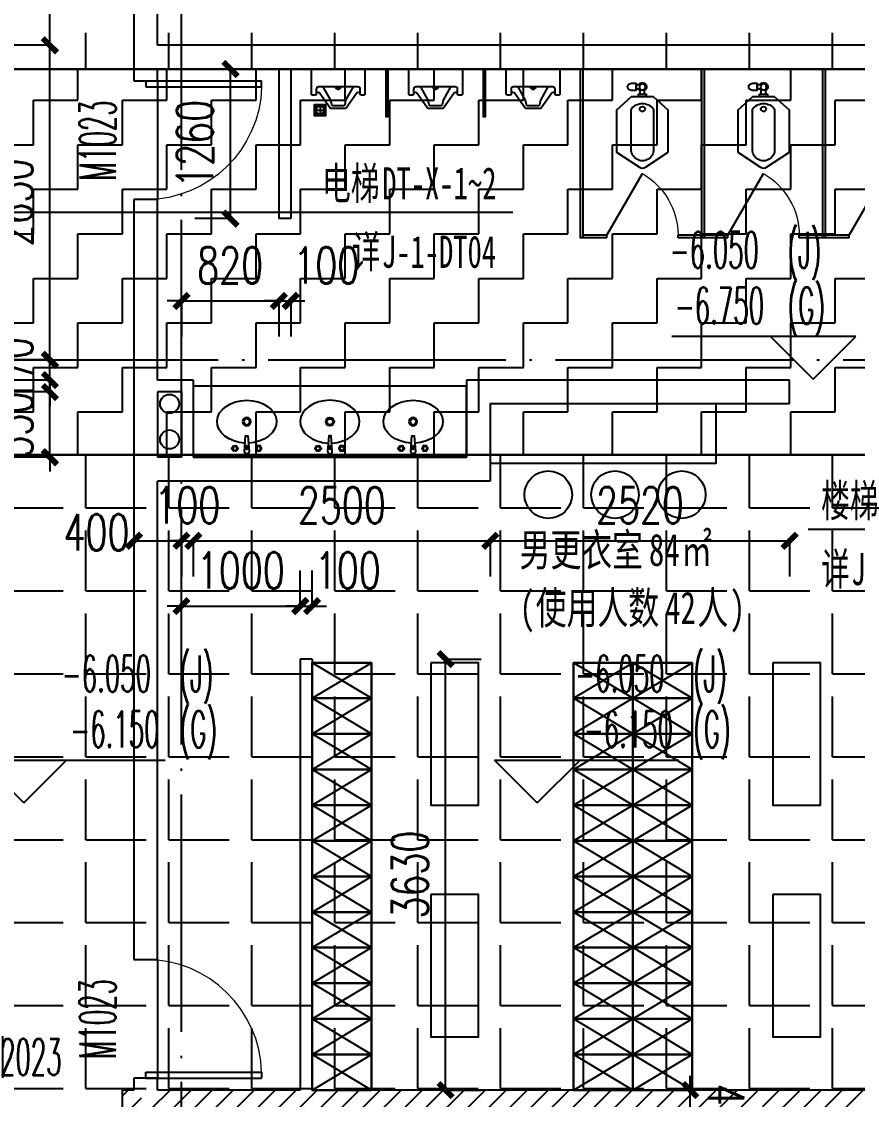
# Model space of a CAD drawing. Header units: millimetres. Extents: x 12325263 to 13848842, y -1463133 to 573208.
# Drawn here: x 12576651 to 12583687, y -873915 to -864837 of the extents above; entities that cross this region are included whole.
import ezdxf
from ezdxf.xclip import XClip

# ---------------------------------------------------------------- set-up
doc = ezdxf.new("R2010")
doc.units = ezdxf.units.MM
doc.header["$LTSCALE"] = 1000
doc.header["$XCLIPFRAME"] = 0
doc.linetypes.add('DOTE', pattern=[2.42, 2, -0.2, 0.02, -0.2])
for name, color, linetype in [('A-ANNO-DIMS', 83, 'Continuous'), ('A-ANNO-ELEV', 3, 'Continuous'), ('A-ANNO-IDEN', 2, 'Continuous'), ('A-ANNO-TEXT', 7, 'Continuous'), ('A-AXIS', 16, 'DOTE'), ('A-WALL', 5, 'Continuous'), ('A-WALL-PATT', 8, 'Continuous'), ('A_WALL(防火墙)', 151, 'Continuous'), ('DOOR_FIRE_TEXT', 7, 'Continuous'), ('fur202301', 252, 'Continuous'), ('S-废水-LG', 40, 'Continuous'), ('S-通气-LG', 60, 'Continuous'), ('WALL', 5, 'Continuous'), ('WALL-SHATCH', 8, 'Continuous'), ('WINDOW', 4, 'Continuous'), ('WINDOW_TEXT', 7, 'Continuous'), ('公寓机动车库', 23, 'Continuous'), ('建筑-楼板开洞', 251, 'Continuous')]:
    doc.layers.add(name, color=color, linetype=linetype)
doc.styles.add('_TCH_DIM', font='SIMPLEX.shx', dxfattribs={"width": 0.7, "bigfont": 'GBCBIG.shx'})
doc.styles.add('_TCH_DIM_T3', font='SIMPLEX.shx', dxfattribs={"width": 0.705882, "bigfont": 'GBCBIG.shx'})
doc.styles.add('_TCH_WINDOW', font='SIMPLEX', dxfattribs={"width": 0.7, "height": 3.5, "bigfont": 'GBCBIG'})
doc.styles.add('TITXV', font='', dxfattribs={"width": 0.7})
doc.styles.add('宋体', font='', dxfattribs={"width": 0.65})
doc.styles.get('TITXV').set_extended_font_data('SimSun')
doc.styles.get('宋体').set_extended_font_data('SimSun')
doc.dimstyles.new('_TCH_ARCH&&120', dxfattribs={"dimtxt": 306, "dimasz": 120, "dimexe": 300, "dimexo": 360, "dimgap": 147, "dimtad": 1, "dimdec": 0, "dimzin": 0, "dimdsep": 46, "dimtxsty": '_TCH_DIM_T3', "dimblk": 'ARCHTICK', "dimcen": 0.09, "dimclrt": 7, "dimazin": 2, "dimtfac": 1, "dimtdec": 0, "dimtix": 1, "dimtmove": 2, "dimatfit": 3, "dimfxl": 1, "dimfxlon": 1, "dimtolj": 1, "dimtzin": 0, "dimarcsym": 0})
pattern_1 = [(0, (0, 0), (0, 698.5), [508, -190.5]), (90, (0, 0), (-698.5, 4e-14), [508, -190.5])]
pattern_2 = [(45, (0, 89.76), (-88.388383, 88.388383), [])]

# ---------------------------------------------------------------- blocks, each defined once
blk = doc.blocks.new('adgshg13-A$C7F010FC0')
at = {"layer": 'WALL-SHATCH'}
h = blk.add_hatch(color=256, dxfattribs=at)
h.dxf.hatch_style = 1
h.paths.add_polyline_path([(-60384.2, -16880.9), (-763.2, 197.5), (12587.6, -13153.3), (12587.6, -157996), (-162964.9, -188820.4), (-171262.4, -180522.9), (-171262.4, -31310.9), (-150707.2, -10755.7), (-131860.1, -7980.9), (-99162.4, -7980.9), (-99162.4, -4980.9), (-76620.4, -4980.9), (-70107.7, -16880.9)], flags=16)
h.paths.add_polyline_path([(-60091.2, -16380.9), (-646.9, 646.9), (12987.6, -12987.6), (12987.6, -158331.9), (-163100.6, -189250.4), (-171662.4, -180688.6), (-171662.4, -31145.2), (-150777.9, -10260.7), (-131896.7, -7480.9), (-99562.4, -7480.9), (-99562.4, -4580.9), (-76365.6, -4580.9), (-69907.5, -16380.9)])
blk = doc.blocks.new('A$C4C7A72D3')
at = {"layer": 'WALL', "color": 1}
blk.add_blockref('adgshg13-A$C7F010FC0', (210433, 205503.6), dxfattribs=at)
blk = doc.blocks.new('qlzw')
at = {"layer": 'A-AXIS'}
for p, q in [((12444566.8, 979489.8), (12444566.8, 1082089.8)), ((12411416.8, 1014189.8), (12486866.8, 1014189.8))]:
    blk.add_line(p, q, dxfattribs=at)
blk = doc.blocks.new('A$C783A37B2')
at = {"layer": 'S-废水-LG'}
blk.add_circle((107405.3, 40251.2, 0), 80, dxfattribs=at)
at = {"layer": 'S-通气-LG'}
blk.add_circle((107405.3, 40551.2, 0), 80, dxfattribs=at)
blk = doc.blocks.new('asdgagasdgfg00-CM塔楼平面$0$A20_001$0$mmm')
at = {"layer": 'fur202301'}
for p, q in [((413248.8, 617956.2), (413748.8, 617656.2)), ((413248.8, 617656.2), (413748.8, 617656.2)), ((413248.8, 617656.2), (413748.8, 617356.2)), ((413248.8, 617356.2), (413748.8, 617356.2)), ((413248.8, 617356.2), (413748.8, 617056.2))]:
    blk.add_line(p, q, dxfattribs=at)
at = {"layer": 'fur202301', "flags": 128}
blk.add_lwpolyline([(413248.8, 617956.2), (413248.8, 617056.2), (413748.8, 617056.2), (413748.8, 617956.2)], close=True, dxfattribs=at)
blk = doc.blocks.new('asdgagasdgfg00-CM塔楼平面$0$小便斗')
at = {"layer": 'fur202301'}
for points in [[(159366.5, 88332.2, -0.414214), (159346.5, 88352.2), (159346.5, 88682.2, -0.414214), (159366.5, 88702.2), (159404.1, 88702.2, 0.362835), (159416.5, 88712.2), (159416.5, 88732.2, 0.414214), (159406.5, 88742.2), (159196.5, 88742.2), (159196.5, 88292.2), (159406.5, 88292.2, 0.414214), (159416.5, 88302.2), (159416.5, 88322.2, 0.362835), (159404.1, 88332.2), (159366.5, 88332.2, -0.414214), (159346.5, 88352.2), (159346.5, 88517.2)], [(159400.1, 88702.2, 0.464791), (159398.1, 88671.7), (159521.9, 88584.5, -0.253068), (159526.5, 88575.4), (159526.5, 88458.3, -0.235006), (159521.9, 88449.9), (159398.1, 88362.7, 0.464791), (159400.1, 88332.2, -0.464791)]]:
    blk.add_lwpolyline(points, format="xyb", dxfattribs=at)
at = {"layer": 'fur202301', "color": 8}
for points in [[(159346.5, 88391.6), (159459.1, 88454.8), (159498.4, 88462.7, 0.357383), (159506.5, 88472.5), (159506.5, 88561.9, 0.357383), (159498.4, 88571.7), (159459.1, 88579.6), (159346.5, 88642.8)], [(159346.5, 88542.4, -0.789391), (159346.5, 88491.9)], [(159346.5, 88532, -0.672063), (159346.5, 88502.4, -0.672063)]]:
    blk.add_lwpolyline(points, format="xyb", dxfattribs=at)
blk = doc.blocks.new('asdgagasdgfg00-CM塔楼平面$0$洗手盆')
at = {"layer": 'fur202301'}
for points in [[(1882461.7, 311101.4), (1882465.5, 311104.7, 0.099259), (1882473.7, 311104.7), (1882477.6, 311101.4, 0.101021), (1882486.2, 311106.4), (1882485.3, 311111.3, 0.099259), (1882489.4, 311118.4), (1882494.1, 311120.1, 0.101021), (1882494.1, 311130.1), (1882489.4, 311131.8, 0.099259), (1882485.3, 311138.9), (1882486.2, 311143.8, 0.101021), (1882477.6, 311148.8), (1882473.7, 311145.5, 0.099259), (1882465.5, 311145.5), (1882461.7, 311148.8, 0.101021), (1882453.1, 311143.8), (1882454, 311138.9, 0.099259), (1882449.9, 311131.8), (1882445.1, 311130.1, 0.101021), (1882445.1, 311120.1), (1882449.9, 311118.4, 0.099259), (1882454, 311111.3), (1882453.1, 311106.4, 0.101021)], [(1882549.6, 311150.1), (1882559.6, 311020.1), (1882579.6, 311020.1), (1882589.6, 311150.1, 1)], [(1882677.6, 311101.4), (1882673.7, 311104.7, -0.099259), (1882665.5, 311104.7), (1882661.7, 311101.4, -0.101021), (1882653.1, 311106.4), (1882654, 311111.3, -0.099259), (1882649.9, 311118.4), (1882645.1, 311120.1, -0.101021), (1882645.1, 311130.1), (1882649.9, 311131.8, -0.099259), (1882654, 311138.9), (1882653.1, 311143.8, -0.101021), (1882661.7, 311148.8), (1882665.5, 311145.5, -0.099259), (1882673.7, 311145.5), (1882677.6, 311148.8, -0.101021), (1882686.2, 311143.8), (1882685.3, 311138.9, -0.099259), (1882689.4, 311131.8), (1882694.1, 311130.1, -0.101021), (1882694.1, 311120.1), (1882689.4, 311118.4, -0.099259), (1882685.3, 311111.3), (1882686.2, 311106.4, -0.101021)]]:
    blk.add_lwpolyline(points, format="xyb", close=True, dxfattribs=at)
at = {"layer": 'fur202301', "color": 8}
blk.add_lwpolyline([(1882574.1, 311102.6), (1882565.1, 311102.6), (1882565.1, 311132.6), (1882574.1, 311132.6)], close=True, dxfattribs=at)
for centre, radius in [((1882469.6, 311125.1), 16.7), ((1882669.6, 311125.1), 16.7), ((1882569.6, 310900.1), 25)]:
    blk.add_circle(centre, radius, dxfattribs=at)
at = {"layer": 'fur202301'}
blk.add_circle((1882569.6, 310900.1), 35, dxfattribs=at)
blk.add_ellipse((1882569.6, 310900.1), major_axis=(-250, 0), ratio=0.72, start_param=4.770789, end_param=10.937174, dxfattribs=at)
blk = doc.blocks.new('asdgagasdgfg00-CM塔楼平面$0$$TCHSYS$APDOOR2D')
blk.add_line((0.5, 0), (0, 0.866))
at = {"lineweight": 13}
blk.add_arc((0.5, 0), 1, 120, 180, dxfattribs=at)
blk = doc.blocks.new('asdgagasdgfg00-CM塔楼平面$0$蹲厕')
at = {"layer": 'fur202301'}
for p, q in [((1887190.4, 308506), (1887235.4, 308506)), ((1887190.4, 308468.5), (1887235.4, 308468.5))]:
    blk.add_line(p, q, dxfattribs=at)
for points in [[(1886702.6, 308704.7), (1887055.1, 308704.7), (1887167.6, 308580.7), (1887167.6, 308393.7), (1887055.1, 308269.7), (1886702.6, 308269.7), (1886575.5, 308462.2, -0.300247), (1886575.5, 308512.2), (1886702.6, 308704.7)], [(1887065.8, 308580.7), (1886726.1, 308580.7, 1.026698), (1886726.1, 308393.7), (1887065.8, 308393.7, 0.496583), (1887065.8, 308580.7, -89209916569.67511)]]:
    blk.add_lwpolyline(points, format="xyb", dxfattribs=at)
blk.add_lwpolyline([(1887167.6, 308454.3), (1887190.4, 308454.3), (1887190.4, 308520.1), (1887167.6, 308520.1)], close=True, dxfattribs=at)
for points in [[(1887225.1, 308389.7), (1887225.1, 308434.1), (1887280, 308434.1), (1887280, 308389.7)], [(1887269, 308468.5), (1887269, 308434.1), (1887235.4, 308434.1), (1887235.4, 308468.5)]]:
    blk.add_lwpolyline(points, dxfattribs=at)
blk.add_circle((1887252.2, 308487.2), 25.2, dxfattribs=at)
for centre, radius, start, end in [((1887252.2, 308487.2), 35.5, 298.27261, 148.07921), ((1887252.2, 308487.2), 35.5, 211.92079, 241.72739), ((1887252.5, 308389.7), 27.5, 180, 0)]:
    blk.add_arc(centre, radius, start, end, dxfattribs=at)
blk.add_ellipse((1887065.8, 308487.2), major_axis=(0, 25), ratio=0.717243, dxfattribs=at)
blk = doc.blocks.new('sdfgsdffhg')
at = {"layer": 'fur202301'}
for p, q in [((-1966.8, 8473.1, 0), (-1872.9, 8473.1, 0)), ((-1919.9, 8520.1, 0), (-1919.9, 8426.2, 0)), ((493.1, 7419.7, 0), (293.1, 7419.7, 0)), ((493.1, 7419.7, 0), (293.1, 7419.7, 0)), ((493.1, 7399.7, 0), (293.1, 7399.7, 0)), ((493.1, 7399.7, 0), (293.1, 7399.7, 0)), ((493.1, 7399.7, 0), (493.1, 7419.7, 0)), ((1293.1, 7419.7, 0), (1093.1, 7419.7, 0)), ((1313.1, 7419.7, 0), (1093.1, 7419.7, 0)), ((1093.1, 7399.7, 0), (1093.1, 7419.7, 0)), ((1293.1, 7399.7, 0), (1093.1, 7399.7, 0)), ((1313.1, 7399.7, 0), (1093.1, 7399.7, 0)), ((1513.1, 7419.7, 0), (1313.1, 7419.7, 0)), ((1513.1, 7419.7, 0), (1313.1, 7419.7, 0)), ((1513.1, 7399.7, 0), (1313.1, 7399.7, 0)), ((1513.1, 7399.7, 0), (1313.1, 7399.7, 0)), ((1513.1, 7399.7, 0), (1513.1, 7419.7, 0)), ((2313.1, 7419.7, 0), (2113.1, 7419.7, 0)), ((2333.1, 7419.7, 0), (2113.1, 7419.7, 0)), ((2113.1, 7399.7, 0), (2113.1, 7419.7, 0)), ((2313.1, 7399.7, 0), (2113.1, 7399.7, 0)), ((2333.1, 7399.7, 0), (2113.1, 7399.7, 0)), ((2533.1, 7419.7, 0), (2333.1, 7419.7, 0)), ((2533.1, 7419.7, 0), (2333.1, 7419.7, 0)), ((2533.1, 7399.7, 0), (2333.1, 7399.7, 0)), ((2533.1, 7399.7, 0), (2333.1, 7399.7, 0)), ((2533.1, 7399.7, 0), (2533.1, 7419.7, 0))]:
    blk.add_line(p, q, dxfattribs=at)
at = {"layer": 'fur202301', "elevation": 0}
for points in [[(-1346.9, 8819.8), (-1366.9, 8819.8), (-1366.9, 8419.8), (-1346.9, 8419.8)], [(-526.9, 8819.8), (-546.9, 8819.8), (-546.9, 8419.8), (-526.9, 8419.8)], [(273.1, 8819.8), (293.1, 8819.8), (293.1, 7399.8), (273.1, 7399.8)], [(1293.1, 8819.8), (1313.1, 8819.8), (1313.1, 7399.8), (1293.1, 7399.8)], [(2313.1, 8819.8), (2333.1, 8819.8), (2333.1, 7399.8), (2313.1, 7399.8)], [(-2987.1, 5549.8), (-687.1, 5549.8), (-687.1, 6149.8), (-2987.1, 6149.8)], [(1412.9, 5999.8), (-487.1, 5999.8), (-487.1, 5499.8), (1412.9, 5499.8)]]:
    blk.add_lwpolyline(points, close=True, dxfattribs=at)
for points in [[(-1966.8, 8473.1), (-1966.8, 8520.1), (-1872.9, 8520.1), (-1872.9, 8426.2), (-1966.8, 8426.2), (-1966.8, 8473.1)], [(-987.1, 3820), (-987.1, 2620), (-587.1, 2620), (-587.1, 3820), (-987.1, 3820)], [(1892.6, 3820), (1892.6, 2620), (2292.6, 2620), (2292.6, 3820), (1892.6, 3820)], [(-987.1, 1868.2), (-987.1, 668.2), (-587.1, 668.2), (-587.1, 1868.2), (-987.1, 1868.2)], [(1892.6, 1868.2), (1892.6, 668.2), (2292.6, 668.2), (2292.6, 1868.2), (1892.6, 1868.2)]]:
    blk.add_lwpolyline(points, dxfattribs=at)
at = {"layer": 'fur202301'}
for centre, radius in [((-1919.9, 8473.1, 0), 46.9), ((-1919.9, 8473.1, 0), 34.1), ((0.7, 5235.1, 0), 200), ((562.9, 5235.1, 0), 200), ((1125.1, 5235.1, 0), 200)]:
    blk.add_circle(centre, radius, dxfattribs=at)
at = {"layer": 'fur202301', "xscale": -1}
for name, p, rotation in [('asdgagasdgfg00-CM塔楼平面$0$小便斗', (86750, 168016.2, 0), 90), ('asdgagasdgfg00-CM塔楼平面$0$小便斗', (87570, 168016.2, 0), 90), ('asdgagasdgfg00-CM塔楼平面$0$小便斗', (88390, 168016.2, 0), 90), ('asdgagasdgfg00-CM塔楼平面$0$蹲厕', (-307694.1, -1878582.7, 0), 270), ('asdgagasdgfg00-CM塔楼平面$0$蹲厕', (-306674.1, -1878582.7, 0), 270), ('asdgagasdgfg00-CM塔楼平面$0$洗手盆', (-1885106.7, 316749.9, 0), 180), ('asdgagasdgfg00-CM塔楼平面$0$洗手盆', (-1883706.7, 316749.9, 0), 180), ('asdgagasdgfg00-CM塔楼平面$0$A20_001$0$mmm', (-415235.7, 620876.2, 0), 180), ('asdgagasdgfg00-CM塔楼平面$0$A20_001$0$mmm', (-413036, 620876.2, 0), 180), ('asdgagasdgfg00-CM塔楼平面$0$A20_001$0$mmm', (-412536, 620876.2, 0), 180), ('asdgagasdgfg00-CM塔楼平面$0$A20_001$0$mmm', (-415235.7, 619976.2, 0), 180), ('asdgagasdgfg00-CM塔楼平面$0$A20_001$0$mmm', (-413036, 619976.2, 0), 180), ('asdgagasdgfg00-CM塔楼平面$0$A20_001$0$mmm', (-412536, 619976.2, 0), 180), ('asdgagasdgfg00-CM塔楼平面$0$A20_001$0$mmm', (-415235.7, 619076.2, 0), 180), ('asdgagasdgfg00-CM塔楼平面$0$A20_001$0$mmm', (-413036, 619076.2, 0), 180), ('asdgagasdgfg00-CM塔楼平面$0$A20_001$0$mmm', (-412536, 619076.2, 0), 180), ('asdgagasdgfg00-CM塔楼平面$0$A20_001$0$mmm', (-415235.7, 618176.2, 0), 180), ('asdgagasdgfg00-CM塔楼平面$0$A20_001$0$mmm', (-413036, 618176.2, 0), 180), ('asdgagasdgfg00-CM塔楼平面$0$A20_001$0$mmm', (-412536, 618176.2, 0), 180)]:
    blk.add_blockref(name, p, dxfattribs=dict(at, rotation=rotation))
at = {"layer": 'fur202301', "xscale": -600, "yscale": 600, "zscale": 24.99999999999999}
for p in [(793.1, 7419.7, 0), (1813.1, 7419.7, 0), (2833.1, 7419.7, 0)]:
    blk.add_blockref('asdgagasdgfg00-CM塔楼平面$0$$TCHSYS$APDOOR2D', p, dxfattribs=at)
at = {"layer": 'fur202301'}
for name, p, rotation in [('asdgagasdgfg00-CM塔楼平面$0$洗手盆', (1880732.6, 316749.9, 0), 179.9999999466392), ('asdgagasdgfg00-CM塔楼平面$0$A20_001$0$mmm', (411761.9, 620876.2, 0), 180), ('asdgagasdgfg00-CM塔楼平面$0$A20_001$0$mmm', (413961.6, 620876.2, 0), 180), ('asdgagasdgfg00-CM塔楼平面$0$A20_001$0$mmm', (414461.6, 620876.2, 0), 180), ('asdgagasdgfg00-CM塔楼平面$0$A20_001$0$mmm', (411761.9, 619976.2, 0), 180), ('asdgagasdgfg00-CM塔楼平面$0$A20_001$0$mmm', (413961.6, 619976.2, 0), 180), ('asdgagasdgfg00-CM塔楼平面$0$A20_001$0$mmm', (414461.6, 619976.2, 0), 180), ('asdgagasdgfg00-CM塔楼平面$0$A20_001$0$mmm', (411761.9, 619076.2, 0), 180), ('asdgagasdgfg00-CM塔楼平面$0$A20_001$0$mmm', (413961.6, 619076.2, 0), 180), ('asdgagasdgfg00-CM塔楼平面$0$A20_001$0$mmm', (414461.6, 619076.2, 0), 180), ('asdgagasdgfg00-CM塔楼平面$0$A20_001$0$mmm', (411761.9, 618176.2, 0), 180), ('asdgagasdgfg00-CM塔楼平面$0$A20_001$0$mmm', (413961.6, 618176.2, 0), 180), ('asdgagasdgfg00-CM塔楼平面$0$A20_001$0$mmm', (414461.6, 618176.2, 0), 180)]:
    blk.add_blockref(name, p, dxfattribs=dict(at, rotation=rotation))
blk = doc.blocks.new('_ArchTick')
at = {"color": 0, "linetype": 'ByBlock', "const_width": 0.4}
blk.add_lwpolyline([(-0.5, -0.5), (0.5, 0.5)], dxfattribs=at)
blk = doc.blocks.new('*D4091')
at = {"layer": 'A-ANNO-DIMS', "color": 0, "lineweight": -2, "transparency": 16777216}
for p, q in [((12577996.8, -869761), (12577996.8, -869460)), ((12578996.8, -869761), (12578996.8, -869460)), ((12577996.8, -869760), (12577876.8, -869760)), ((12577996.8, -869760), (12578996.8, -869760)), ((12578996.8, -869760), (12579116.8, -869760))]:
    blk.add_line(p, q, dxfattribs=at)
at = {"layer": 'Defpoints', "color": 0, "transparency": 16777216}
for p in [(12578996.8, -869760), (12577996.8, -870206.8), (12578996.8, -870206.8)]:
    blk.add_point(p, dxfattribs=at)
at = {"layer": 'A-ANNO-DIMS', "color": 0, "lineweight": -2, "transparency": 16777216, "xscale": 120, "yscale": 120, "zscale": 120}
blk.add_blockref('_ArchTick', (12577996.8, -869760), dxfattribs=at)
at = {"layer": 'A-ANNO-DIMS', "color": 0, "lineweight": -2, "transparency": 16777216, "xscale": 120, "yscale": 120, "zscale": 120, "rotation": 180}
blk.add_blockref('_ArchTick', (12578996.8, -869760), dxfattribs=at)
at = {"layer": 'A-ANNO-DIMS', "color": 7, "transparency": 16777216, "insert": (12578496.8, -869460), "char_height": 306, "attachment_point": 5, "style": '_TCH_DIM_T3'}
blk.add_mtext('\\A1;1000', dxfattribs=at)
blk = doc.blocks.new('*D4092')
at = {"layer": 'A-ANNO-DIMS', "color": 0, "lineweight": -2, "transparency": 16777216}
for p, q in [((12578996.8, -869761), (12578996.8, -869460)), ((12579096.8, -869761), (12579096.8, -869460)), ((12578996.8, -869760), (12578876.8, -869760)), ((12578996.8, -869760), (12579096.8, -869760)), ((12579096.8, -869760), (12579216.8, -869760))]:
    blk.add_line(p, q, dxfattribs=at)
at = {"layer": 'Defpoints', "color": 0, "transparency": 16777216}
for p in [(12579096.8, -869760), (12578996.8, -870206.8), (12579096.8, -870206.8)]:
    blk.add_point(p, dxfattribs=at)
at = {"layer": 'A-ANNO-DIMS', "color": 0, "lineweight": -2, "transparency": 16777216, "xscale": 120, "yscale": 120, "zscale": 120}
blk.add_blockref('_ArchTick', (12578996.8, -869760), dxfattribs=at)
at = {"layer": 'A-ANNO-DIMS', "color": 0, "lineweight": -2, "transparency": 16777216, "xscale": 120, "yscale": 120, "zscale": 120, "rotation": 180}
blk.add_blockref('_ArchTick', (12579096.8, -869760), dxfattribs=at)
at = {"layer": 'A-ANNO-DIMS', "color": 7, "transparency": 16777216, "insert": (12579396.8, -869460), "char_height": 306, "attachment_point": 5, "style": '_TCH_DIM_T3'}
blk.add_mtext('\\A1;100', dxfattribs=at)
blk = doc.blocks.new('*D4093')
at = {"layer": 'A-ANNO-DIMS', "color": 0, "lineweight": -2, "transparency": 16777216}
for p, q in [((12580219, -870206.8), (12580520, -870206.8)), ((12580220, -873836.8), (12580220, -870206.8)), ((12580219, -873836.8), (12580520, -873836.8))]:
    blk.add_line(p, q, dxfattribs=at)
at = {"layer": 'Defpoints', "color": 0, "transparency": 16777216}
for p in [(12578996.8, -870206.8), (12580220, -870206.8), (12578996.8, -873836.8)]:
    blk.add_point(p, dxfattribs=at)
at = {"layer": 'A-ANNO-DIMS', "color": 0, "lineweight": -2, "transparency": 16777216, "xscale": 120, "yscale": 120, "zscale": 120}
for p, rotation in [((12580220, -870206.8), 90), ((12580220, -873836.8), 270)]:
    blk.add_blockref('_ArchTick', p, dxfattribs=dict(at, rotation=rotation))
at = {"layer": 'A-ANNO-DIMS', "color": 7, "transparency": 16777216, "insert": (12579920, -872021.8), "char_height": 306, "attachment_point": 5, "rotation": 90, "style": '_TCH_DIM_T3'}
blk.add_mtext('\\A1;3630', dxfattribs=at)
blk = doc.blocks.new('*D4107')
at = {"layer": 'A-ANNO-DIMS', "color": 0, "lineweight": -2, "transparency": 16777216}
for p, q in [((12578411, -865236.8), (12578110, -865236.8)), ((12578410, -866496.8), (12578410, -865236.8)), ((12578411, -866496.8), (12578110, -866496.8))]:
    blk.add_line(p, q, dxfattribs=at)
at = {"layer": 'Defpoints', "color": 0, "transparency": 16777216}
for p in [(12578410, -865236.8), (12578917.8, -865236.8), (12578917.8, -866496.8)]:
    blk.add_point(p, dxfattribs=at)
at = {"layer": 'A-ANNO-DIMS', "color": 0, "lineweight": -2, "transparency": 16777216, "xscale": 120, "yscale": 120, "zscale": 120}
for p, rotation in [((12578410, -865236.8), 90), ((12578410, -866496.8), 270)]:
    blk.add_blockref('_ArchTick', p, dxfattribs=dict(at, rotation=rotation))
at = {"layer": 'A-ANNO-DIMS', "color": 7, "transparency": 16777216, "insert": (12578110, -865866.8), "char_height": 306, "attachment_point": 5, "rotation": 90, "style": '_TCH_DIM_T3'}
blk.add_mtext('\\A1;1260', dxfattribs=at)
blk = doc.blocks.new('*D4108')
at = {"layer": 'A-ANNO-DIMS', "color": 0, "lineweight": -2, "transparency": 16777216}
for p, q in [((12577996.8, -867190), (12577876.8, -867190)), ((12577996.8, -867189), (12577996.8, -867490)), ((12577996.8, -867190), (12578816.8, -867190)), ((12578816.8, -867189), (12578816.8, -867490)), ((12578816.8, -867190), (12578936.8, -867190))]:
    blk.add_line(p, q, dxfattribs=at)
at = {"layer": 'Defpoints', "color": 0, "transparency": 16777216}
for p in [(12577996.8, -866496.8), (12578816.8, -866496.8), (12578816.8, -867190)]:
    blk.add_point(p, dxfattribs=at)
at = {"layer": 'A-ANNO-DIMS', "color": 0, "lineweight": -2, "transparency": 16777216, "xscale": 120, "yscale": 120, "zscale": 120}
blk.add_blockref('_ArchTick', (12577996.8, -867190), dxfattribs=at)
at = {"layer": 'A-ANNO-DIMS', "color": 0, "lineweight": -2, "transparency": 16777216, "xscale": 120, "yscale": 120, "zscale": 120, "rotation": 180}
blk.add_blockref('_ArchTick', (12578816.8, -867190), dxfattribs=at)
at = {"layer": 'A-ANNO-DIMS', "color": 7, "transparency": 16777216, "insert": (12578406.8, -866890), "char_height": 306, "attachment_point": 5, "style": '_TCH_DIM_T3'}
blk.add_mtext('\\A1;820', dxfattribs=at)
blk = doc.blocks.new('*D4109')
at = {"layer": 'A-ANNO-DIMS', "color": 0, "lineweight": -2, "transparency": 16777216}
for p, q in [((12578816.8, -867190), (12578696.8, -867190)), ((12578816.8, -867189), (12578816.8, -867490)), ((12578816.8, -867190), (12578916.8, -867190)), ((12578916.8, -867189), (12578916.8, -867490)), ((12578916.8, -867190), (12579036.8, -867190))]:
    blk.add_line(p, q, dxfattribs=at)
at = {"layer": 'Defpoints', "color": 0, "transparency": 16777216}
for p in [(12578816.8, -866496.8), (12578916.8, -866496.8), (12578916.8, -867190)]:
    blk.add_point(p, dxfattribs=at)
at = {"layer": 'A-ANNO-DIMS', "color": 0, "lineweight": -2, "transparency": 16777216, "xscale": 120, "yscale": 120, "zscale": 120}
blk.add_blockref('_ArchTick', (12578816.8, -867190), dxfattribs=at)
at = {"layer": 'A-ANNO-DIMS', "color": 0, "lineweight": -2, "transparency": 16777216, "xscale": 120, "yscale": 120, "zscale": 120, "rotation": 180}
blk.add_blockref('_ArchTick', (12578916.8, -867190), dxfattribs=at)
at = {"layer": 'A-ANNO-DIMS', "color": 7, "transparency": 16777216, "insert": (12579216.8, -866890), "char_height": 306, "attachment_point": 5, "style": '_TCH_DIM_T3'}
blk.add_mtext('\\A1;100', dxfattribs=at)
blk = doc.blocks.new('*D4164')
at = {"layer": 'A-ANNO-DIMS', "color": 0, "lineweight": -2, "transparency": 16777216}
for p, q in [((12580596.8, -869209), (12580596.8, -869510)), ((12580596.8, -869210), (12583116.8, -869210)), ((12583116.8, -869209), (12583116.8, -869510))]:
    blk.add_line(p, q, dxfattribs=at)
at = {"layer": 'Defpoints', "color": 0, "transparency": 16777216}
for p in [(12580596.8, -868507), (12583116.8, -868507), (12583116.8, -869210)]:
    blk.add_point(p, dxfattribs=at)
at = {"layer": 'A-ANNO-DIMS', "color": 0, "lineweight": -2, "transparency": 16777216, "xscale": 120, "yscale": 120, "zscale": 120, "rotation": 180}
blk.add_blockref('_ArchTick', (12580596.8, -869210), dxfattribs=at)
at = {"layer": 'A-ANNO-DIMS', "color": 0, "lineweight": -2, "transparency": 16777216, "xscale": 120, "yscale": 120, "zscale": 120}
blk.add_blockref('_ArchTick', (12583116.8, -869210), dxfattribs=at)
at = {"layer": 'A-ANNO-DIMS', "color": 7, "transparency": 16777216, "insert": (12581856.8, -868910), "char_height": 306, "attachment_point": 5, "style": '_TCH_DIM_T3'}
blk.add_mtext('\\A1;2520', dxfattribs=at)
blk = doc.blocks.new('*D4165')
at = {"layer": 'A-ANNO-DIMS', "color": 0, "lineweight": -2, "transparency": 16777216}
for p, q in [((12578096.8, -869209), (12578096.8, -869510)), ((12578096.8, -869210), (12580596.8, -869210)), ((12580596.8, -869209), (12580596.8, -869510))]:
    blk.add_line(p, q, dxfattribs=at)
at = {"layer": 'Defpoints', "color": 0, "transparency": 16777216}
for p in [(12578096.8, -868507), (12580596.8, -868507), (12580596.8, -869210)]:
    blk.add_point(p, dxfattribs=at)
at = {"layer": 'A-ANNO-DIMS', "color": 0, "lineweight": -2, "transparency": 16777216, "xscale": 120, "yscale": 120, "zscale": 120, "rotation": 180}
blk.add_blockref('_ArchTick', (12578096.8, -869210), dxfattribs=at)
at = {"layer": 'A-ANNO-DIMS', "color": 0, "lineweight": -2, "transparency": 16777216, "xscale": 120, "yscale": 120, "zscale": 120}
blk.add_blockref('_ArchTick', (12580596.8, -869210), dxfattribs=at)
at = {"layer": 'A-ANNO-DIMS', "color": 7, "transparency": 16777216, "insert": (12579346.8, -868910), "char_height": 306, "attachment_point": 5, "style": '_TCH_DIM_T3'}
blk.add_mtext('\\A1;2500', dxfattribs=at)
blk = doc.blocks.new('*D4166')
at = {"layer": 'A-ANNO-DIMS', "color": 0, "lineweight": -2, "transparency": 16777216}
for p, q in [((12577996.8, -869210), (12577876.8, -869210)), ((12577996.8, -869209), (12577996.8, -869510)), ((12577996.8, -869210), (12578096.8, -869210)), ((12578096.8, -869209), (12578096.8, -869510)), ((12578096.8, -869210), (12578216.8, -869210))]:
    blk.add_line(p, q, dxfattribs=at)
at = {"layer": 'Defpoints', "color": 0, "transparency": 16777216}
for p in [(12577996.8, -868507), (12578096.8, -868507), (12578096.8, -869210)]:
    blk.add_point(p, dxfattribs=at)
at = {"layer": 'A-ANNO-DIMS', "color": 0, "lineweight": -2, "transparency": 16777216, "xscale": 120, "yscale": 120, "zscale": 120}
blk.add_blockref('_ArchTick', (12577996.8, -869210), dxfattribs=at)
at = {"layer": 'A-ANNO-DIMS', "color": 0, "lineweight": -2, "transparency": 16777216, "xscale": 120, "yscale": 120, "zscale": 120, "rotation": 180}
blk.add_blockref('_ArchTick', (12578096.8, -869210), dxfattribs=at)
at = {"layer": 'A-ANNO-DIMS', "color": 7, "transparency": 16777216, "insert": (12578046.8, -868910), "char_height": 306, "attachment_point": 5, "style": '_TCH_DIM_T3'}
blk.add_mtext('\\A1;100', dxfattribs=at)
blk = doc.blocks.new('*D4167')
at = {"layer": 'A-ANNO-DIMS', "color": 0, "lineweight": -2, "transparency": 16777216}
for p, q in [((12577596.8, -869209), (12577596.8, -869510)), ((12577596.8, -869210), (12577996.8, -869210)), ((12577996.8, -869209), (12577996.8, -869510))]:
    blk.add_line(p, q, dxfattribs=at)
at = {"layer": 'Defpoints', "color": 0, "transparency": 16777216}
for p in [(12577596.8, -868507), (12577996.8, -868507), (12577996.8, -869210)]:
    blk.add_point(p, dxfattribs=at)
at = {"layer": 'A-ANNO-DIMS', "color": 0, "lineweight": -2, "transparency": 16777216, "xscale": 120, "yscale": 120, "zscale": 120, "rotation": 180}
blk.add_blockref('_ArchTick', (12577596.8, -869210), dxfattribs=at)
at = {"layer": 'A-ANNO-DIMS', "color": 0, "lineweight": -2, "transparency": 16777216, "xscale": 120, "yscale": 120, "zscale": 120}
blk.add_blockref('_ArchTick', (12577996.8, -869210), dxfattribs=at)
at = {"layer": 'A-ANNO-DIMS', "color": 7, "transparency": 16777216, "insert": (12577282.4, -869140), "char_height": 306, "attachment_point": 5, "style": '_TCH_DIM_T3'}
blk.add_mtext('\\A1;400', dxfattribs=at)
blk = doc.blocks.new('*D4367')
at = {"layer": 'A-ANNO-DIMS', "color": 0, "lineweight": -2, "transparency": 16777216}
for p, q in [((12582279.9, -873836.8), (12582279.9, -873716.8)), ((12582280.9, -873836.8), (12581979.9, -873836.8)), ((12582280, -874286.8), (12582279.9, -873836.8)), ((12582281, -874286.8), (12581980, -874286.8)), ((12582280, -874286.8), (12582280, -874406.8))]:
    blk.add_line(p, q, dxfattribs=at)
at = {"layer": 'Defpoints', "color": 0, "transparency": 16777216}
for p in [(12582279.9, -873836.8), (12582996.7, -873836.8), (12582996.7, -874286.8)]:
    blk.add_point(p, dxfattribs=at)
at = {"layer": 'A-ANNO-DIMS', "color": 0, "lineweight": -2, "transparency": 16777216, "xscale": 120, "yscale": 120, "zscale": 120}
for p, rotation in [((12582279.9, -873836.8), 270.0023301342875), ((12582280, -874286.8), 90.0023301342875)]:
    blk.add_blockref('_ArchTick', p, dxfattribs=dict(at, rotation=rotation))
at = {"layer": 'A-ANNO-DIMS', "color": 7, "transparency": 16777216, "insert": (12582579.9, -874061.8), "char_height": 306, "attachment_point": 5, "rotation": 270.00233, "style": '_TCH_DIM_T3'}
blk.add_mtext('\\A1;450', dxfattribs=at)
blk = doc.blocks.new('*D4372')
at = {"layer": 'A-ANNO-DIMS', "color": 0, "lineweight": -2, "transparency": 16777216}
for p, q in [((12576890, -867956.8), (12576890, -867836.8)), ((12576891, -867956.8), (12576590, -867956.8)), ((12576890, -868506.8), (12576890, -867956.8)), ((12576891, -868506.8), (12576590, -868506.8)), ((12576890, -868506.8), (12576890, -868626.8))]:
    blk.add_line(p, q, dxfattribs=at)
at = {"layer": 'Defpoints', "color": 0, "transparency": 16777216}
for p in [(12576890, -867956.8), (12577796.8, -867956.8), (12577796.8, -868506.8)]:
    blk.add_point(p, dxfattribs=at)
at = {"layer": 'A-ANNO-DIMS', "color": 0, "lineweight": -2, "transparency": 16777216, "xscale": 120, "yscale": 120, "zscale": 120}
for p, rotation in [((12576890, -867956.8), 270), ((12576890, -868506.8), 90)]:
    blk.add_blockref('_ArchTick', p, dxfattribs=dict(at, rotation=rotation))
at = {"layer": 'A-ANNO-DIMS', "color": 7, "transparency": 16777216, "insert": (12576590, -868231.8), "char_height": 306, "attachment_point": 5, "rotation": 90, "style": '_TCH_DIM_T3'}
blk.add_mtext('\\A1;550', dxfattribs=at)
blk = doc.blocks.new('*D4373')
at = {"layer": 'A-ANNO-DIMS', "color": 0, "lineweight": -2, "transparency": 16777216}
for p, q in [((12576890, -867856.8), (12576890, -867736.8)), ((12576891, -867856.8), (12576590, -867856.8)), ((12576890, -867956.8), (12576890, -867856.8)), ((12576891, -867956.8), (12576590, -867956.8)), ((12576890, -867956.8), (12576890, -868076.8))]:
    blk.add_line(p, q, dxfattribs=at)
at = {"layer": 'Defpoints', "color": 0, "transparency": 16777216}
for p in [(12576890, -867856.8), (12577796.8, -867856.8), (12577796.8, -867956.8)]:
    blk.add_point(p, dxfattribs=at)
at = {"layer": 'A-ANNO-DIMS', "color": 0, "lineweight": -2, "transparency": 16777216, "xscale": 120, "yscale": 120, "zscale": 120}
for p, rotation in [((12576890, -867856.8), 270), ((12576890, -867956.8), 90)]:
    blk.add_blockref('_ArchTick', p, dxfattribs=dict(at, rotation=rotation))
at = {"layer": 'A-ANNO-DIMS', "color": 7, "transparency": 16777216, "insert": (12576230, -867906.8), "char_height": 306, "attachment_point": 5, "rotation": 90, "style": '_TCH_DIM_T3'}
blk.add_mtext('\\A1;100', dxfattribs=at)
blk = doc.blocks.new('*D4374')
at = {"layer": 'A-ANNO-DIMS', "color": 0, "lineweight": -2, "transparency": 16777216}
for p, q in [((12576890, -867686.8), (12576890, -867566.8)), ((12576891, -867686.8), (12576590, -867686.8)), ((12576890, -867856.8), (12576890, -867686.8)), ((12576891, -867856.8), (12576590, -867856.8)), ((12576890, -867856.8), (12576890, -867976.8))]:
    blk.add_line(p, q, dxfattribs=at)
at = {"layer": 'Defpoints', "color": 0, "transparency": 16777216}
for p in [(12576890, -867686.8), (12577796.8, -867686.8), (12577796.8, -867856.8)]:
    blk.add_point(p, dxfattribs=at)
at = {"layer": 'A-ANNO-DIMS', "color": 0, "lineweight": -2, "transparency": 16777216, "xscale": 120, "yscale": 120, "zscale": 120}
for p, rotation in [((12576890, -867686.8), 270), ((12576890, -867856.8), 90)]:
    blk.add_blockref('_ArchTick', p, dxfattribs=dict(at, rotation=rotation))
at = {"layer": 'A-ANNO-DIMS', "color": 7, "transparency": 16777216, "insert": (12576590, -867771.8), "char_height": 306, "attachment_point": 5, "rotation": 90, "style": '_TCH_DIM_T3'}
blk.add_mtext('\\A1;170', dxfattribs=at)
blk = doc.blocks.new('*D4375')
at = {"layer": 'A-ANNO-DIMS', "color": 0, "lineweight": -2, "transparency": 16777216}
for p, q in [((12576891, -865036.8), (12576590, -865036.8)), ((12576890, -867686.8), (12576890, -865036.8)), ((12576891, -867686.8), (12576590, -867686.8))]:
    blk.add_line(p, q, dxfattribs=at)
at = {"layer": 'Defpoints', "color": 0, "transparency": 16777216}
for p in [(12576890, -865036.8), (12577796.8, -865036.8), (12577796.8, -867686.8)]:
    blk.add_point(p, dxfattribs=at)
at = {"layer": 'A-ANNO-DIMS', "color": 0, "lineweight": -2, "transparency": 16777216, "xscale": 120, "yscale": 120, "zscale": 120}
for p, rotation in [((12576890, -865036.8), 90), ((12576890, -867686.8), 270)]:
    blk.add_blockref('_ArchTick', p, dxfattribs=dict(at, rotation=rotation))
at = {"layer": 'A-ANNO-DIMS', "color": 7, "transparency": 16777216, "insert": (12576590, -866361.8), "char_height": 306, "attachment_point": 5, "rotation": 90, "style": '_TCH_DIM_T3'}
blk.add_mtext('\\A1;2650', dxfattribs=at)
blk = doc.blocks.new('*D4376')
at = {"layer": 'A-ANNO-DIMS', "color": 0, "lineweight": -2, "transparency": 16777216}
for p, q in [((12576891, -861086.8), (12576590, -861086.8)), ((12576890, -865036.8), (12576890, -861086.8)), ((12576891, -865036.8), (12576590, -865036.8))]:
    blk.add_line(p, q, dxfattribs=at)
at = {"layer": 'Defpoints', "color": 0, "transparency": 16777216}
for p in [(12576890, -861086.8), (12577796.8, -861086.8), (12577796.8, -865036.8)]:
    blk.add_point(p, dxfattribs=at)
at = {"layer": 'A-ANNO-DIMS', "color": 0, "lineweight": -2, "transparency": 16777216, "xscale": 120, "yscale": 120, "zscale": 120}
for p, rotation in [((12576890, -861086.8), 90), ((12576890, -865036.8), 270)]:
    blk.add_blockref('_ArchTick', p, dxfattribs=dict(at, rotation=rotation))
at = {"layer": 'A-ANNO-DIMS', "color": 7, "transparency": 16777216, "insert": (12576590, -863061.8), "char_height": 306, "attachment_point": 5, "rotation": 90, "style": '_TCH_DIM_T3'}
blk.add_mtext('\\A1;3950', dxfattribs=at)
blk = doc.blocks.new('$DorLib2D$00000001')
for p, q in [((0.45, 0.975), (0.5, 0.975)), ((0.45, 0), (0.45, 0.975)), ((0.5, 0), (0.5, 0.975)), ((0.5, 0), (0.45, 0))]:
    blk.add_line(p, q)
at = {"lineweight": 13}
blk.add_arc((0.475, 0), 0.975, 91.46928, 180, dxfattribs=at)

msp = doc.modelspace()

# ---------------------------------------------------------------- block references
ref = msp.add_blockref('A$C4C7A72D3', (12385714.9, -906209.5), dxfattribs=dict(rotation=350.041249254255))
XClip(ref).set_block_clipping_path([(223442.8584877662, 85923.1187333744), (220542.7961432356, 85923.1422391906), (220542.8579492103, 89292.823275506), (211526.9150355905, 89292.8101311298), (210631.4331447985, 94392.8080583527), (206113.3685902953, 94392.8025418455), (206001.4315187763, 95030.3127344656), (204376.2826588508, 94744.9613686837), (203364.4570056833, 100506.9030052917), (197947.3947122637, 99555.7482674252), (192482.3428474721, 130679.4765393781), (190118.7804593667, 130264.4504016289), (191623.4071957469, 121695.6427078634), (177046.6486519482, 119136.2011700841), (175707.6223907359, 126760.8483765714), (173902.988371335, 128026.4039125028), (169528.3854461554, 127258.2903269802), (169070.0967394859, 129868.3614864857), (163308.2517458182, 128856.6693391807), (163766.52659606, 126246.6171700556), (159679.1795131005, 125528.9180921423), (170669.6888374612, 62935.797914044), (167222.1989369914, 62330.4650948944), (167939.7759490944, 58243.6808593175), (171386.9528796654, 58848.2912487988), (172857.0656793863, 50477.0032648193), (165962.5026008021, 49266.4230898353), (168037.7813034765, 37447.1796448426), (140649.9584970828, 32638.2390106404), (115387.9799239188, 28202.5781787895), (95598.7254695911, 140907.4332163476), (226939.476109907, 163968.8668500402), (240128.6952811591, 88852.8973128139)])

# ---------------------------------------------------------------- next in the draw order: hatches: boundary and pattern name
at = {"layer": '建筑-楼板开洞'}
h = msp.add_hatch(dxfattribs=at)
h.set_pattern_fill('ANGLE', color=256, scale=200)
h.set_pattern_definition(pattern_1)
h.paths.add_polyline_path([(12587146.8, -865236.8), (12587146.8, -851936.8), (12575396.8, -851936.8), (12575396.8, -855736.8), (12567496.8, -855736.8), (12567496.8, -858836.8), (12575396.8, -858836.9), (12575396.8, -865236.8)])
h = msp.add_hatch(dxfattribs=at)
h.set_pattern_fill('纤维材料', color=256, scale=200)
h.set_pattern_definition([(0, (0, 0), (375, 375), [375, -375]), (90, (375, 0), (-375, 375), [375, -375])])
h.paths.add_polyline_path([(12587146.8, -868486.8), (12587146.8, -865236.8), (12575396.8, -865236.8), (12575396.8, -868486.8)])
h = msp.add_hatch(dxfattribs=at)
h.set_pattern_fill('ANGLE', color=256, scale=200)
h.set_pattern_definition(pattern_1)
h.paths.add_polyline_path([(12587146.8, -868486.8), (12575396.8, -868486.8), (12575396.8, -874036.8), (12587146.8, -874036.8)])

# ---------------------------------------------------------------- next in the draw order: linework, layer by layer
at = {"layer": '公寓机动车库'}
msp.add_lwpolyline([(12587146.8, -868486.8), (12587146.8, -865236.8), (12575396.8, -865236.8), (12575396.8, -868486.8)], close=True, dxfattribs=at)
at = {"layer": '建筑-楼板开洞'}
for points in [[(12587146.8, -865236.8), (12587146.8, -851936.8), (12575396.8, -851936.8), (12575396.8, -855736.8), (12567496.8, -855736.8), (12567496.8, -858836.8), (12575396.8, -858836.9), (12575396.8, -865236.8)], [(12587146.8, -868486.8), (12575396.8, -868486.8), (12575396.8, -874036.8), (12587146.8, -874036.8)]]:
    msp.add_lwpolyline(points, close=True, dxfattribs=at)

# ---------------------------------------------------------------- next in the draw order: block references
at = {"color": 2}
msp.add_blockref('qlzw', (133430, -1881876.5), dxfattribs=at)
msp.add_blockref('A$C783A37B2', (12470491.6, -908608, 0))

# ---------------------------------------------------------------- next in the draw order: block references
msp.add_blockref('sdfgsdffhg', (12581083.9, -874056.8, 0))

# ---------------------------------------------------------------- next in the draw order: hatches: boundary and pattern name
at = {"layer": 'A-WALL-PATT'}
h = msp.add_hatch(dxfattribs=at)
h.set_pattern_fill('普通砖', color=256, scale=50, style=0)
h.set_pattern_definition(pattern_2)
h.paths.add_polyline_path([(12577596.8, -873836.8), (12577496.8, -873836.8), (12577496.8, -874036.8), (12577596.8, -874036.8), (12577696.8, -873936.8)])
h = msp.add_hatch(dxfattribs=at)
h.set_pattern_fill('普通砖', color=256, scale=50, style=0)
h.set_pattern_definition(pattern_2)
h.paths.add_polyline_path([(12579046.8, -873903.5), (12578996.8, -873836.8), (12577796.8, -873836.8), (12577696.8, -873936.8), (12577796.8, -874036.8), (12579046.8, -874036.8)])
h = msp.add_hatch(dxfattribs=at)
h.set_pattern_fill('普通砖', color=256, scale=50, style=0)
h.set_pattern_definition(pattern_2)
h.paths.add_polyline_path([(12582896.8, -873970.1), (12582896.8, -873836.8), (12579096.8, -873836.8), (12579046.8, -873903.5), (12579046.8, -874036.8), (12582796.8, -874036.8)])
h = msp.add_hatch(dxfattribs=at)
h.set_pattern_fill('普通砖', color=256, scale=50, style=0)
h.set_pattern_definition(pattern_2)
h.paths.add_polyline_path([(12585596.8, -873970.1), (12585596.8, -873836.8), (12582896.8, -873836.8), (12582896.8, -873970.1), (12582996.8, -874036.8), (12585546.8, -874036.8)])

# ---------------------------------------------------------------- next in the draw order: linework, layer by layer
at = {"layer": 'A-ANNO-ELEV'}
for p, q in [((12583675, -867490), (12582124.9, -867490)), ((12583315, -867850), (12582955, -867490)), ((12583315, -867850), (12583675, -867490)), ((12576670, -871418.1), (12576310, -871058.1)), ((12576310, -871058.1), (12577860.1, -871058.1)), ((12576670, -871418.1), (12577030, -871058.1)), ((12580992.5, -871418.1), (12580632.5, -871058.1)), ((12580632.5, -871058.1), (12582182.6, -871058.1)), ((12580992.5, -871418.1), (12581352.5, -871058.1))]:
    msp.add_line(p, q, dxfattribs=at)
at = {"layer": 'A-ANNO-IDEN'}
for p, q in [((12573684.3, -866443.3), (12578940, -866443.3)), ((12578940, -866443.3), (12580785.4, -866443.3)), ((12585433.8, -869115.5), (12583273.8, -869115.5))]:
    msp.add_line(p, q, dxfattribs=at)
at = {"layer": 'A-WALL'}
for p, q in [((12577596.8, -862336.8), (12577596.8, -865136.8)), ((12577796.8, -865036.8), (12577796.8, -862336.8)), ((12578866.8, -865036.8), (12577796.8, -865036.8)), ((12584516.8, -865036.8), (12578866.8, -865036.8)), ((12577596.8, -865136.8), (12577596.8, -865336.8)), ((12577796.8, -865336.8), (12577796.8, -865236.8)), ((12578816.8, -865236.8), (12577796.8, -865236.8)), ((12578816.8, -865236.8), (12578816.8, -866496.8)), ((12584416.8, -865236.8), (12578916.8, -865236.8)), ((12578916.8, -865236.8), (12578916.8, -866496.8)), ((12577596.8, -865336.8), (12577796.8, -865336.8)), ((12577796.8, -866336.8), (12577596.8, -866336.8)), ((12577596.8, -866336.8), (12577596.8, -867906.8)), ((12577796.8, -867856.8), (12577796.8, -866336.8)), ((12578916.8, -866496.8), (12578816.8, -866496.8)), ((12578096.8, -867856.8), (12577796.8, -867856.8)), ((12578096.8, -867856.8), (12578096.8, -868506.8)), ((12580396.8, -867856.8), (12580396.8, -868506.8)), ((12583116.8, -867856.8), (12580396.8, -867856.8)), ((12583116.8, -868056.8), (12583116.8, -867856.8)), ((12577596.8, -867906.8), (12577596.8, -868606.8)), ((12577996.8, -867956.8), (12577796.8, -867956.8)), ((12577796.8, -867956.8), (12577796.8, -868506.8)), ((12577996.8, -867956.8), (12577996.8, -868506.8)), ((12580596.8, -868056.8), (12580596.8, -868706.8)), ((12583116.8, -868056.8), (12580596.8, -868056.8)), ((12577996.8, -868506.8), (12577796.8, -868506.8)), ((12580396.8, -868506.8), (12578096.8, -868506.8)), ((12577596.8, -868606.8), (12577596.8, -872736.8)), ((12577796.8, -872736.8), (12577796.8, -868706.8)), ((12578046.8, -868706.8), (12577796.8, -868706.8)), ((12580596.8, -868706.8), (12578046.8, -868706.8)), ((12578996.8, -870206.8), (12578996.8, -873836.8)), ((12579096.8, -870206.8), (12578996.8, -870206.8)), ((12579096.8, -870206.8), (12579096.8, -873836.8)), ((12577596.8, -872736.8), (12577796.8, -872736.8)), ((12577796.8, -873736.8), (12577596.8, -873736.8)), ((12577596.8, -873736.8), (12577596.8, -873836.8)), ((12577796.8, -873836.8), (12577796.8, -873736.8))]:
    msp.add_line(p, q, dxfattribs=at)
at = {"layer": 'A_WALL(防火墙)'}
for p, q in [((12577596.8, -873836.8), (12577496.8, -873836.8)), ((12577496.8, -873836.8), (12577496.8, -874036.8)), ((12578996.8, -873836.8), (12577796.8, -873836.8)), ((12582896.8, -873836.8), (12579096.8, -873836.8)), ((12585596.8, -873836.8), (12582896.8, -873836.8))]:
    msp.add_line(p, q, dxfattribs=at)
at = {"layer": 'WINDOW'}
for p, q in [((12577796.8, -865336.8), (12577796.8, -866336.8)), ((12577796.8, -872736.8), (12577796.8, -873736.8))]:
    msp.add_line(p, q, dxfattribs=at)

# ---------------------------------------------------------------- next in the draw order: block references
ref = msp.add_blockref('$DorLib2D$00000001', (12577696.8, -865836.8), dxfattribs=dict(at, xscale=-1000, yscale=1000, zscale=200, rotation=270))
ref.add_attrib('A', 'M1023', (12577443.9, -866175.2), dxfattribs={"layer": 'WINDOW_TEXT', "height": 306, "rotation": 90, "style": '_TCH_WINDOW', "width": 0.494118})
ref = msp.add_blockref('$DorLib2D$00000001', (12577696.8, -873236.8), dxfattribs=dict(at, xscale=1000, yscale=1000, zscale=200, rotation=270))
ref.add_attrib('A', 'M1023', (12577443.9, -873575.2), dxfattribs={"layer": 'WINDOW_TEXT', "height": 306, "rotation": 90, "style": '_TCH_WINDOW', "width": 0.494118})

# ---------------------------------------------------------------- next in the draw order: texts
at = {"layer": 'A-ANNO-TEXT'}
for s, height, style, width, p in [('电梯', 271.9, '宋体', 0.65, (12579181.6, -866335.3)), ('DT-X-1~2', 271.9, '宋体', 0.65, (12579687.1, -866335.3)), ('详', 271.9, '宋体', 0.65, (12579431.4, -866911.3)), ('-6.050', 306, '_TCH_DIM', 0.494118, (12582106.6, -866914)), ('(J)', 306, '_TCH_DIM', 0.494118, (12583097.8, -866914)), ('J-1-DT04', 271.9, '宋体', 0.65, (12579684.1, -866911.3)), ('-6.750', 306, '_TCH_DIM', 0.494118, (12582149.8, -867382)), ('(G)', 306, '_TCH_DIM', 0.494118, (12583097.8, -867382)), ('楼梯', 271.9, '宋体', 0.65, (12583381.8, -869007.5)), ('男更衣室', 271.9, 'TITXV', 0.7, (12580843.3, -869422.3)), ('84', 271.9, 'TITXV', 0.7, (12581932.1, -869422.3)), ('㎡', 271.9, 'TITXV', 0.7, (12582204.3, -869422.3)), ('详', 271.9, '宋体', 0.65, (12583381.8, -869583.5)), ('J-1-LT03~04', 271.899, '宋体', 0.65, (12583634.6, -869583.5)), ('(', 271.9, 'TITXV', 0.7, (12580843.3, -869910)), ('使用人数', 271.9, 'TITXV', 0.7, (12580979.4, -869910)), ('人', 271.9, 'TITXV', 0.7, (12582340.4, -869910)), (')', 271.9, 'TITXV', 0.7, (12582612.6, -869910)), ('42', 271.9, 'TITXV', 0.7, (12582068.2, -869910)), ('(J)', 306, '_TCH_DIM', 0.494118, (12577980.1, -870482.1)), ('(J)', 306, '_TCH_DIM', 0.494118, (12582302.6, -870482.1)), ('-6.050', 306, '_TCH_DIM', 0.494118, (12576988.9, -870482.1)), ('-6.050', 306, '_TCH_DIM', 0.494118, (12581311.4, -870482.1)), ('(G)', 306, '_TCH_DIM', 0.494118, (12577980.1, -870950.1)), ('(G)', 306, '_TCH_DIM', 0.494118, (12582302.6, -870950.1)), ('-6.150', 306, '_TCH_DIM', 0.494118, (12577060.9, -870950.1)), ('-6.150', 306, '_TCH_DIM', 0.494118, (12581383.4, -870950.1))]:
    msp.add_text(s, height=height, dxfattribs=dict(at, style=style, width=width)).set_placement(p)
at = {"layer": 'DOOR_FIRE_TEXT', "style": '_TCH_WINDOW', "width": 0.494118}
msp.add_text('2023', height=306, rotation=360, dxfattribs=at).set_placement((12576470.1, -873710.9))

# ---------------------------------------------------------------- next in the draw order: dimensions: what is measured, and where the dimension line sits
at = {"layer": 'A-ANNO-DIMS'}
for p1, p2, distance, picture, middle in [((12577796.8, -865036.8), (12577796.8, -861086.8), 906.8, '*D4376', (12576590, -863061.8)), ((12577796.8, -867686.8), (12577796.8, -865036.8), 906.8, '*D4375', (12576590, -866361.8)), ((12578917.8, -866496.8), (12578917.8, -865236.8), 507.8, '*D4107', (12578110, -865866.8)), ((12577996.8, -866496.8), (12578816.8, -866496.8), -693.2, '*D4108', (12578406.8, -866890)), ((12577796.8, -867856.8), (12577796.8, -867686.8), 906.8, '*D4374', (12576590, -867771.8)), ((12577796.8, -868506.8), (12577796.8, -867956.8), 906.8, '*D4372', (12576590, -868231.8)), ((12577996.8, -868507), (12578096.8, -868507), -703, '*D4166', (12578046.8, -868910)), ((12578096.8, -868507), (12580596.8, -868507), -703, '*D4165', (12579346.8, -868910)), ((12580596.8, -868507), (12583116.8, -868507), -703, '*D4164', (12581856.8, -868910)), ((12577996.8, -870206.8), (12578996.8, -870206.8), 446.8, '*D4091', (12578496.8, -869460)), ((12578996.8, -873836.8), (12578996.8, -870206.8), -1223.2, '*D4093', (12579920, -872021.8)), ((12582996.7, -874286.8), (12582996.7, -873836.8), 716.7, '*D4367', (12582579.9, -874061.8))]:
    dim = msp.add_aligned_dim(p1=p1, p2=p2, distance=distance, dimstyle='_TCH_ARCH&&120', dxfattribs=at)
    dim.commit()
    dim.dimension.update_dxf_attribs({"geometry": picture, "text_midpoint": middle})
for base, p1, p2, angle, picture, middle in [((12578916.8, -867190), (12578816.8, -866496.8), (12578916.8, -866496.8), 360, '*D4109', (12579216.8, -866890)), ((12576890, -867856.8), (12577796.8, -867956.8), (12577796.8, -867856.8), 90, '*D4373', (12576230, -867906.8)), ((12577996.8, -869210), (12577596.8, -868507), (12577996.8, -868507), 0, '*D4167', (12577282.4, -869140)), ((12579096.8, -869760), (12578996.8, -870206.8), (12579096.8, -870206.8), 0, '*D4092', (12579396.8, -869460))]:
    dim = msp.add_linear_dim(base=base, p1=p1, p2=p2, angle=angle, dimstyle='_TCH_ARCH&&120', dxfattribs=at)
    dim.commit()
    dim.dimension.update_dxf_attribs({"geometry": picture, "text_midpoint": middle, "dimtype": 129})

doc.saveas('drawing.dxf')
